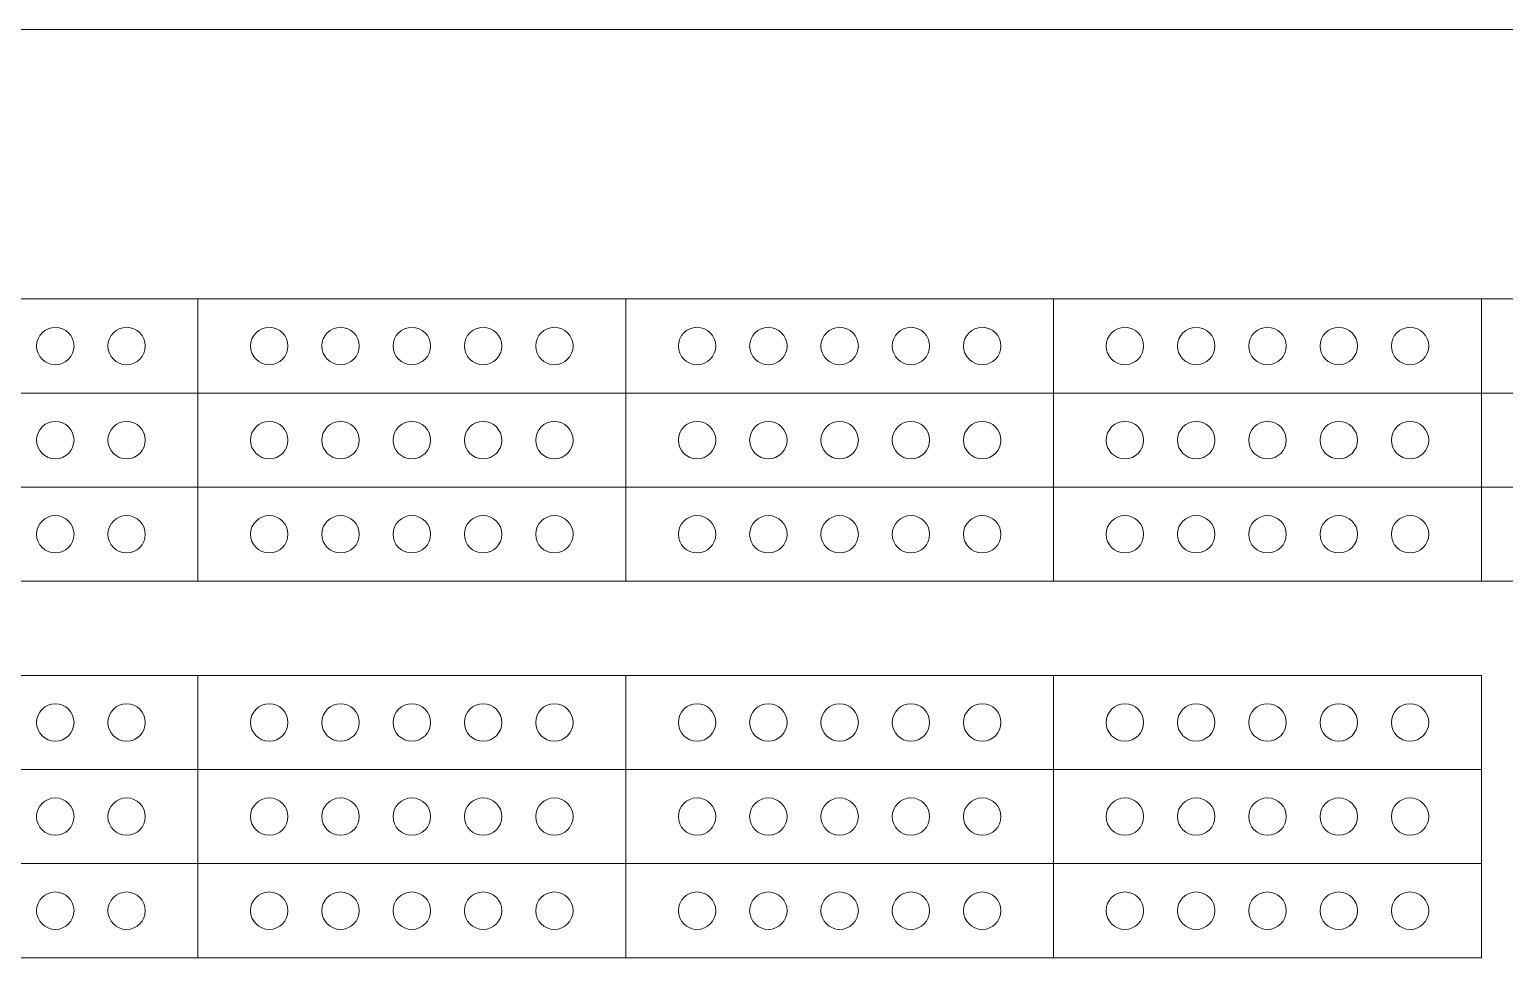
# Model space of a CAD drawing. Header units: centimetres. Extents: x 5.4 to 39.5, y -23.4 to 2.5.
# Drawn here: x 22.4 to 33.35, y -4.5 to 2.5 of the extents above; entities that cross this region are included whole.
import ezdxf

# ---------------------------------------------------------------- set-up
doc = ezdxf.new("R2010")
doc.units = ezdxf.units.CM
doc.header["$MEASUREMENT"] = 0
doc.layers.add('layer 1', color=7, linetype='Continuous')

msp = doc.modelspace()

# ---------------------------------------------------------------- linework, layer by layer
at = {"layer": 'layer 1', "color": 250, "lineweight": 20}
msp.add_open_spline([(5.77429, 2.5036), (5.77429, 2.5036), (33.70361, 2.5036), (33.70361, 2.5036), (33.70361, 2.5036), (36.92047, 2.5036), (39.54537, -0.1213), (39.54537, -3.33816), (39.54537, -3.33816), (39.54537, -6.55502), (36.92047, -9.17992), (33.70361, -9.17992), (33.70361, -9.17992), (33.70361, -9.17992), (10.42046, -9.17992), (10.42046, -9.17992), (10.42046, -9.17992), (7.86116, -9.17992), (5.77429, -7.09305), (5.77429, -4.53375), (5.77429, -4.53375), (5.77429, -4.53375), (5.77429, 2.5036), (5.77429, 2.5036)], degree=3, knots=[0, 0, 0, 0, 0.14285714, 0.14285714, 0.14285714, 0.14285714, 0.28571429, 0.28571429, 0.28571429, 0.28571429, 0.42857143, 0.42857143, 0.42857143, 0.42857143, 0.57142857, 0.57142857, 0.57142857, 0.57142857, 0.71428571, 0.71428571, 0.71428571, 0.71428571, 1, 1, 1, 1], dxfattribs=at)
at = {"layer": 'layer 1', "lineweight": 9}
for points in [[(10.94929, 0.5036), (10.94929, 0.5036), (33.70362, 0.5036), (33.70362, 0.5036)], [(23.64929, -1.5919), (23.64929, -1.5919), (23.64929, 0.5036), (23.64929, 0.5036)], [(26.82429, -1.5919), (26.82429, -1.5919), (26.82429, 0.5036), (26.82429, 0.5036)], [(29.99929, -1.5919), (29.99929, -1.5919), (29.99929, 0.5036), (29.99929, 0.5036)], [(33.17429, -1.5919), (33.17429, -1.5919), (33.17429, 0.5036), (33.17429, 0.5036)], [(10.94929, -0.1949), (10.94929, -0.1949), (33.70362, -0.1949), (33.70362, -0.1949)], [(10.94929, -0.8934), (10.94929, -0.8934), (33.70362, -0.8934), (33.70362, -0.8934)], [(10.94929, -1.5919), (10.94929, -1.5919), (33.70362, -1.5919), (33.70362, -1.5919)], [(10.42046, -2.2904), (10.42046, -2.2904), (33.17429, -2.2904), (33.17429, -2.2904)], [(23.64929, -4.3859), (23.64929, -4.3859), (23.64929, -2.2904), (23.64929, -2.2904)], [(26.82429, -4.3859), (26.82429, -4.3859), (26.82429, -2.2904), (26.82429, -2.2904)], [(29.99929, -4.3859), (29.99929, -4.3859), (29.99929, -2.2904), (29.99929, -2.2904)], [(33.17429, -4.3859), (33.17429, -4.3859), (33.17429, -2.2904), (33.17429, -2.2904)], [(10.42046, -2.9889), (10.42046, -2.9889), (33.17429, -2.9889), (33.17429, -2.9889)], [(10.42046, -3.6874), (10.42046, -3.6874), (33.17429, -3.6874), (33.17429, -3.6874)], [(10.42046, -4.3859), (10.42046, -4.3859), (33.17429, -4.3859), (33.17429, -4.3859)]]:
    msp.add_open_spline(points, degree=3, dxfattribs=at)
for points in [[(22.72978, 0.15435), (22.72978, 0.23107), (22.66759, 0.29326), (22.59087, 0.29326), (22.59087, 0.29326), (22.51415, 0.29326), (22.45196, 0.23107), (22.45196, 0.15435), (22.45196, 0.15435), (22.45196, 0.07763), (22.51415, 0.01544), (22.59087, 0.01544), (22.59087, 0.01544), (22.66758, 0.01544), (22.72978, 0.07763), (22.72978, 0.15435)], [(23.25886, 0.15435), (23.25886, 0.23107), (23.19667, 0.29326), (23.11995, 0.29326), (23.11995, 0.29326), (23.04323, 0.29326), (22.98104, 0.23107), (22.98104, 0.15435), (22.98104, 0.15435), (22.98104, 0.07763), (23.04323, 0.01544), (23.11995, 0.01544), (23.11995, 0.01544), (23.19667, 0.01544), (23.25886, 0.07763), (23.25886, 0.15435)], [(24.31753, 0.15435), (24.31753, 0.23107), (24.25534, 0.29326), (24.17862, 0.29326), (24.17862, 0.29326), (24.10191, 0.29326), (24.03972, 0.23107), (24.03972, 0.15435), (24.03972, 0.15435), (24.03972, 0.07763), (24.10191, 0.01544), (24.17862, 0.01544), (24.17862, 0.01544), (24.25534, 0.01544), (24.31753, 0.07763), (24.31753, 0.15435)], [(24.84661, 0.15435), (24.84661, 0.23107), (24.78442, 0.29326), (24.70771, 0.29326), (24.70771, 0.29326), (24.63099, 0.29326), (24.5688, 0.23107), (24.5688, 0.15435), (24.5688, 0.15435), (24.5688, 0.07763), (24.63099, 0.01544), (24.7077, 0.01544), (24.7077, 0.01544), (24.78442, 0.01544), (24.84661, 0.07763), (24.84661, 0.15435)], [(25.37569, 0.15435), (25.37569, 0.23107), (25.3135, 0.29326), (25.23679, 0.29326), (25.23679, 0.29326), (25.16007, 0.29326), (25.09788, 0.23107), (25.09788, 0.15435), (25.09788, 0.15435), (25.09788, 0.07763), (25.16007, 0.01544), (25.23679, 0.01544), (25.23679, 0.01544), (25.3135, 0.01544), (25.37569, 0.07763), (25.37569, 0.15435)], [(25.90478, 0.15435), (25.90478, 0.23107), (25.84259, 0.29326), (25.76587, 0.29326), (25.76587, 0.29326), (25.68915, 0.29326), (25.62696, 0.23107), (25.62696, 0.15435), (25.62696, 0.15435), (25.62696, 0.07763), (25.68915, 0.01544), (25.76587, 0.01544), (25.76587, 0.01544), (25.84258, 0.01544), (25.90478, 0.07763), (25.90478, 0.15435)], [(26.43386, 0.15435), (26.43386, 0.23107), (26.37167, 0.29326), (26.29495, 0.29326), (26.29495, 0.29326), (26.21823, 0.29326), (26.15604, 0.23107), (26.15604, 0.15435), (26.15604, 0.15435), (26.15604, 0.07763), (26.21823, 0.01544), (26.29495, 0.01544), (26.29495, 0.01544), (26.37167, 0.01544), (26.43386, 0.07763), (26.43386, 0.15435)], [(27.49253, 0.15435), (27.49253, 0.23107), (27.43034, 0.29326), (27.35362, 0.29326), (27.35362, 0.29326), (27.27691, 0.29326), (27.21472, 0.23107), (27.21472, 0.15435), (27.21472, 0.15435), (27.21472, 0.07763), (27.27691, 0.01544), (27.35362, 0.01544), (27.35362, 0.01544), (27.43034, 0.01544), (27.49253, 0.07763), (27.49253, 0.15435)], [(28.02161, 0.15435), (28.02161, 0.23107), (27.95942, 0.29326), (27.88271, 0.29326), (27.88271, 0.29326), (27.80599, 0.29326), (27.7438, 0.23107), (27.7438, 0.15435), (27.7438, 0.15435), (27.7438, 0.07763), (27.80599, 0.01544), (27.8827, 0.01544), (27.8827, 0.01544), (27.95942, 0.01544), (28.02161, 0.07763), (28.02161, 0.15435)], [(28.55069, 0.15435), (28.55069, 0.23107), (28.4885, 0.29326), (28.41179, 0.29326), (28.41179, 0.29326), (28.33507, 0.29326), (28.27288, 0.23107), (28.27288, 0.15435), (28.27288, 0.15435), (28.27288, 0.07763), (28.33507, 0.01544), (28.41179, 0.01544), (28.41179, 0.01544), (28.4885, 0.01544), (28.55069, 0.07763), (28.55069, 0.15435)], [(29.07978, 0.15435), (29.07978, 0.23107), (29.01759, 0.29326), (28.94087, 0.29326), (28.94087, 0.29326), (28.86415, 0.29326), (28.80196, 0.23107), (28.80196, 0.15435), (28.80196, 0.15435), (28.80196, 0.07763), (28.86415, 0.01544), (28.94087, 0.01544), (28.94087, 0.01544), (29.01758, 0.01544), (29.07978, 0.07763), (29.07978, 0.15435)], [(29.60886, 0.15435), (29.60886, 0.23107), (29.54667, 0.29326), (29.46995, 0.29326), (29.46995, 0.29326), (29.39323, 0.29326), (29.33104, 0.23107), (29.33104, 0.15435), (29.33104, 0.15435), (29.33104, 0.07763), (29.39323, 0.01544), (29.46995, 0.01544), (29.46995, 0.01544), (29.54667, 0.01544), (29.60886, 0.07763), (29.60886, 0.15435)], [(30.66753, 0.15435), (30.66753, 0.23107), (30.60534, 0.29326), (30.52862, 0.29326), (30.52862, 0.29326), (30.45191, 0.29326), (30.38972, 0.23107), (30.38972, 0.15435), (30.38972, 0.15435), (30.38972, 0.07763), (30.45191, 0.01544), (30.52862, 0.01544), (30.52862, 0.01544), (30.60534, 0.01544), (30.66753, 0.07763), (30.66753, 0.15435)], [(31.19661, 0.15435), (31.19661, 0.23107), (31.13442, 0.29326), (31.05771, 0.29326), (31.05771, 0.29326), (30.98099, 0.29326), (30.9188, 0.23107), (30.9188, 0.15435), (30.9188, 0.15435), (30.9188, 0.07763), (30.98099, 0.01544), (31.0577, 0.01544), (31.0577, 0.01544), (31.13442, 0.01544), (31.19661, 0.07763), (31.19661, 0.15435)], [(31.72569, 0.15435), (31.72569, 0.23107), (31.6635, 0.29326), (31.58679, 0.29326), (31.58679, 0.29326), (31.51007, 0.29326), (31.44788, 0.23107), (31.44788, 0.15435), (31.44788, 0.15435), (31.44788, 0.07763), (31.51007, 0.01544), (31.58679, 0.01544), (31.58679, 0.01544), (31.6635, 0.01544), (31.72569, 0.07763), (31.72569, 0.15435)], [(32.25478, 0.15435), (32.25478, 0.23107), (32.19259, 0.29326), (32.11587, 0.29326), (32.11587, 0.29326), (32.03915, 0.29326), (31.97696, 0.23107), (31.97696, 0.15435), (31.97696, 0.15435), (31.97696, 0.07763), (32.03915, 0.01544), (32.11587, 0.01544), (32.11587, 0.01544), (32.19258, 0.01544), (32.25478, 0.07763), (32.25478, 0.15435)], [(32.78386, 0.15435), (32.78386, 0.23107), (32.72167, 0.29326), (32.64495, 0.29326), (32.64495, 0.29326), (32.56823, 0.29326), (32.50604, 0.23107), (32.50604, 0.15435), (32.50604, 0.15435), (32.50604, 0.07763), (32.56823, 0.01544), (32.64495, 0.01544), (32.64495, 0.01544), (32.72167, 0.01544), (32.78386, 0.07763), (32.78386, 0.15435)], [(22.72978, -0.54415), (22.72978, -0.46743), (22.66759, -0.40524), (22.59087, -0.40524), (22.59087, -0.40524), (22.51415, -0.40524), (22.45196, -0.46743), (22.45196, -0.54415), (22.45196, -0.54415), (22.45196, -0.62087), (22.51415, -0.68306), (22.59087, -0.68306), (22.59087, -0.68306), (22.66758, -0.68306), (22.72978, -0.62087), (22.72978, -0.54415)], [(23.25886, -0.54415), (23.25886, -0.46743), (23.19667, -0.40524), (23.11995, -0.40524), (23.11995, -0.40524), (23.04323, -0.40524), (22.98104, -0.46743), (22.98104, -0.54415), (22.98104, -0.54415), (22.98104, -0.62087), (23.04323, -0.68306), (23.11995, -0.68306), (23.11995, -0.68306), (23.19667, -0.68306), (23.25886, -0.62087), (23.25886, -0.54415)], [(24.31753, -0.54415), (24.31753, -0.46743), (24.25534, -0.40524), (24.17862, -0.40524), (24.17862, -0.40524), (24.10191, -0.40524), (24.03972, -0.46743), (24.03972, -0.54415), (24.03972, -0.54415), (24.03972, -0.62087), (24.10191, -0.68306), (24.17862, -0.68306), (24.17862, -0.68306), (24.25534, -0.68306), (24.31753, -0.62087), (24.31753, -0.54415)], [(24.84661, -0.54415), (24.84661, -0.46743), (24.78442, -0.40524), (24.70771, -0.40524), (24.70771, -0.40524), (24.63099, -0.40524), (24.5688, -0.46743), (24.5688, -0.54415), (24.5688, -0.54415), (24.5688, -0.62087), (24.63099, -0.68306), (24.7077, -0.68306), (24.7077, -0.68306), (24.78442, -0.68306), (24.84661, -0.62087), (24.84661, -0.54415)], [(25.37569, -0.54415), (25.37569, -0.46743), (25.3135, -0.40524), (25.23679, -0.40524), (25.23679, -0.40524), (25.16007, -0.40524), (25.09788, -0.46743), (25.09788, -0.54415), (25.09788, -0.54415), (25.09788, -0.62087), (25.16007, -0.68306), (25.23679, -0.68306), (25.23679, -0.68306), (25.3135, -0.68306), (25.37569, -0.62087), (25.37569, -0.54415)], [(25.90478, -0.54415), (25.90478, -0.46743), (25.84259, -0.40524), (25.76587, -0.40524), (25.76587, -0.40524), (25.68915, -0.40524), (25.62696, -0.46743), (25.62696, -0.54415), (25.62696, -0.54415), (25.62696, -0.62087), (25.68915, -0.68306), (25.76587, -0.68306), (25.76587, -0.68306), (25.84258, -0.68306), (25.90478, -0.62087), (25.90478, -0.54415)], [(26.43386, -0.54415), (26.43386, -0.46743), (26.37167, -0.40524), (26.29495, -0.40524), (26.29495, -0.40524), (26.21823, -0.40524), (26.15604, -0.46743), (26.15604, -0.54415), (26.15604, -0.54415), (26.15604, -0.62087), (26.21823, -0.68306), (26.29495, -0.68306), (26.29495, -0.68306), (26.37167, -0.68306), (26.43386, -0.62087), (26.43386, -0.54415)], [(27.49253, -0.54415), (27.49253, -0.46743), (27.43034, -0.40524), (27.35362, -0.40524), (27.35362, -0.40524), (27.27691, -0.40524), (27.21472, -0.46743), (27.21472, -0.54415), (27.21472, -0.54415), (27.21472, -0.62087), (27.27691, -0.68306), (27.35362, -0.68306), (27.35362, -0.68306), (27.43034, -0.68306), (27.49253, -0.62087), (27.49253, -0.54415)], [(28.02161, -0.54415), (28.02161, -0.46743), (27.95942, -0.40524), (27.88271, -0.40524), (27.88271, -0.40524), (27.80599, -0.40524), (27.7438, -0.46743), (27.7438, -0.54415), (27.7438, -0.54415), (27.7438, -0.62087), (27.80599, -0.68306), (27.8827, -0.68306), (27.8827, -0.68306), (27.95942, -0.68306), (28.02161, -0.62087), (28.02161, -0.54415)], [(28.55069, -0.54415), (28.55069, -0.46743), (28.4885, -0.40524), (28.41179, -0.40524), (28.41179, -0.40524), (28.33507, -0.40524), (28.27288, -0.46743), (28.27288, -0.54415), (28.27288, -0.54415), (28.27288, -0.62087), (28.33507, -0.68306), (28.41179, -0.68306), (28.41179, -0.68306), (28.4885, -0.68306), (28.55069, -0.62087), (28.55069, -0.54415)], [(29.07978, -0.54415), (29.07978, -0.46743), (29.01759, -0.40524), (28.94087, -0.40524), (28.94087, -0.40524), (28.86415, -0.40524), (28.80196, -0.46743), (28.80196, -0.54415), (28.80196, -0.54415), (28.80196, -0.62087), (28.86415, -0.68306), (28.94087, -0.68306), (28.94087, -0.68306), (29.01758, -0.68306), (29.07978, -0.62087), (29.07978, -0.54415)], [(29.60886, -0.54415), (29.60886, -0.46743), (29.54667, -0.40524), (29.46995, -0.40524), (29.46995, -0.40524), (29.39323, -0.40524), (29.33104, -0.46743), (29.33104, -0.54415), (29.33104, -0.54415), (29.33104, -0.62087), (29.39323, -0.68306), (29.46995, -0.68306), (29.46995, -0.68306), (29.54667, -0.68306), (29.60886, -0.62087), (29.60886, -0.54415)], [(30.66753, -0.54415), (30.66753, -0.46743), (30.60534, -0.40524), (30.52862, -0.40524), (30.52862, -0.40524), (30.45191, -0.40524), (30.38972, -0.46743), (30.38972, -0.54415), (30.38972, -0.54415), (30.38972, -0.62087), (30.45191, -0.68306), (30.52862, -0.68306), (30.52862, -0.68306), (30.60534, -0.68306), (30.66753, -0.62087), (30.66753, -0.54415)], [(31.19661, -0.54415), (31.19661, -0.46743), (31.13442, -0.40524), (31.05771, -0.40524), (31.05771, -0.40524), (30.98099, -0.40524), (30.9188, -0.46743), (30.9188, -0.54415), (30.9188, -0.54415), (30.9188, -0.62087), (30.98099, -0.68306), (31.0577, -0.68306), (31.0577, -0.68306), (31.13442, -0.68306), (31.19661, -0.62087), (31.19661, -0.54415)], [(31.72569, -0.54415), (31.72569, -0.46743), (31.6635, -0.40524), (31.58679, -0.40524), (31.58679, -0.40524), (31.51007, -0.40524), (31.44788, -0.46743), (31.44788, -0.54415), (31.44788, -0.54415), (31.44788, -0.62087), (31.51007, -0.68306), (31.58679, -0.68306), (31.58679, -0.68306), (31.6635, -0.68306), (31.72569, -0.62087), (31.72569, -0.54415)], [(32.25478, -0.54415), (32.25478, -0.46743), (32.19259, -0.40524), (32.11587, -0.40524), (32.11587, -0.40524), (32.03915, -0.40524), (31.97696, -0.46743), (31.97696, -0.54415), (31.97696, -0.54415), (31.97696, -0.62087), (32.03915, -0.68306), (32.11587, -0.68306), (32.11587, -0.68306), (32.19258, -0.68306), (32.25478, -0.62087), (32.25478, -0.54415)], [(32.78386, -0.54415), (32.78386, -0.46743), (32.72167, -0.40524), (32.64495, -0.40524), (32.64495, -0.40524), (32.56823, -0.40524), (32.50604, -0.46743), (32.50604, -0.54415), (32.50604, -0.54415), (32.50604, -0.62087), (32.56823, -0.68306), (32.64495, -0.68306), (32.64495, -0.68306), (32.72167, -0.68306), (32.78386, -0.62087), (32.78386, -0.54415)], [(22.72978, -1.24265), (22.72978, -1.16593), (22.66759, -1.10374), (22.59087, -1.10374), (22.59087, -1.10374), (22.51415, -1.10374), (22.45196, -1.16593), (22.45196, -1.24265), (22.45196, -1.24265), (22.45196, -1.31937), (22.51415, -1.38156), (22.59087, -1.38156), (22.59087, -1.38156), (22.66758, -1.38156), (22.72978, -1.31937), (22.72978, -1.24265)], [(23.25886, -1.24265), (23.25886, -1.16593), (23.19667, -1.10374), (23.11995, -1.10374), (23.11995, -1.10374), (23.04323, -1.10374), (22.98104, -1.16593), (22.98104, -1.24265), (22.98104, -1.24265), (22.98104, -1.31937), (23.04323, -1.38156), (23.11995, -1.38156), (23.11995, -1.38156), (23.19667, -1.38156), (23.25886, -1.31937), (23.25886, -1.24265)], [(24.31753, -1.24265), (24.31753, -1.16593), (24.25534, -1.10374), (24.17862, -1.10374), (24.17862, -1.10374), (24.10191, -1.10374), (24.03972, -1.16593), (24.03972, -1.24265), (24.03972, -1.24265), (24.03972, -1.31937), (24.10191, -1.38156), (24.17862, -1.38156), (24.17862, -1.38156), (24.25534, -1.38156), (24.31753, -1.31937), (24.31753, -1.24265)], [(24.84661, -1.24265), (24.84661, -1.16593), (24.78442, -1.10374), (24.70771, -1.10374), (24.70771, -1.10374), (24.63099, -1.10374), (24.5688, -1.16593), (24.5688, -1.24265), (24.5688, -1.24265), (24.5688, -1.31937), (24.63099, -1.38156), (24.7077, -1.38156), (24.7077, -1.38156), (24.78442, -1.38156), (24.84661, -1.31937), (24.84661, -1.24265)], [(25.37569, -1.24265), (25.37569, -1.16593), (25.3135, -1.10374), (25.23679, -1.10374), (25.23679, -1.10374), (25.16007, -1.10374), (25.09788, -1.16593), (25.09788, -1.24265), (25.09788, -1.24265), (25.09788, -1.31937), (25.16007, -1.38156), (25.23679, -1.38156), (25.23679, -1.38156), (25.3135, -1.38156), (25.37569, -1.31937), (25.37569, -1.24265)], [(25.90478, -1.24265), (25.90478, -1.16593), (25.84259, -1.10374), (25.76587, -1.10374), (25.76587, -1.10374), (25.68915, -1.10374), (25.62696, -1.16593), (25.62696, -1.24265), (25.62696, -1.24265), (25.62696, -1.31937), (25.68915, -1.38156), (25.76587, -1.38156), (25.76587, -1.38156), (25.84258, -1.38156), (25.90478, -1.31937), (25.90478, -1.24265)], [(26.43386, -1.24265), (26.43386, -1.16593), (26.37167, -1.10374), (26.29495, -1.10374), (26.29495, -1.10374), (26.21823, -1.10374), (26.15604, -1.16593), (26.15604, -1.24265), (26.15604, -1.24265), (26.15604, -1.31937), (26.21823, -1.38156), (26.29495, -1.38156), (26.29495, -1.38156), (26.37167, -1.38156), (26.43386, -1.31937), (26.43386, -1.24265)], [(27.49253, -1.24265), (27.49253, -1.16593), (27.43034, -1.10374), (27.35362, -1.10374), (27.35362, -1.10374), (27.27691, -1.10374), (27.21472, -1.16593), (27.21472, -1.24265), (27.21472, -1.24265), (27.21472, -1.31937), (27.27691, -1.38156), (27.35362, -1.38156), (27.35362, -1.38156), (27.43034, -1.38156), (27.49253, -1.31937), (27.49253, -1.24265)], [(28.02161, -1.24265), (28.02161, -1.16593), (27.95942, -1.10374), (27.88271, -1.10374), (27.88271, -1.10374), (27.80599, -1.10374), (27.7438, -1.16593), (27.7438, -1.24265), (27.7438, -1.24265), (27.7438, -1.31937), (27.80599, -1.38156), (27.8827, -1.38156), (27.8827, -1.38156), (27.95942, -1.38156), (28.02161, -1.31937), (28.02161, -1.24265)], [(28.55069, -1.24265), (28.55069, -1.16593), (28.4885, -1.10374), (28.41179, -1.10374), (28.41179, -1.10374), (28.33507, -1.10374), (28.27288, -1.16593), (28.27288, -1.24265), (28.27288, -1.24265), (28.27288, -1.31937), (28.33507, -1.38156), (28.41179, -1.38156), (28.41179, -1.38156), (28.4885, -1.38156), (28.55069, -1.31937), (28.55069, -1.24265)], [(29.07978, -1.24265), (29.07978, -1.16593), (29.01759, -1.10374), (28.94087, -1.10374), (28.94087, -1.10374), (28.86415, -1.10374), (28.80196, -1.16593), (28.80196, -1.24265), (28.80196, -1.24265), (28.80196, -1.31937), (28.86415, -1.38156), (28.94087, -1.38156), (28.94087, -1.38156), (29.01758, -1.38156), (29.07978, -1.31937), (29.07978, -1.24265)], [(29.60886, -1.24265), (29.60886, -1.16593), (29.54667, -1.10374), (29.46995, -1.10374), (29.46995, -1.10374), (29.39323, -1.10374), (29.33104, -1.16593), (29.33104, -1.24265), (29.33104, -1.24265), (29.33104, -1.31937), (29.39323, -1.38156), (29.46995, -1.38156), (29.46995, -1.38156), (29.54667, -1.38156), (29.60886, -1.31937), (29.60886, -1.24265)], [(30.66753, -1.24265), (30.66753, -1.16593), (30.60534, -1.10374), (30.52862, -1.10374), (30.52862, -1.10374), (30.45191, -1.10374), (30.38972, -1.16593), (30.38972, -1.24265), (30.38972, -1.24265), (30.38972, -1.31937), (30.45191, -1.38156), (30.52862, -1.38156), (30.52862, -1.38156), (30.60534, -1.38156), (30.66753, -1.31937), (30.66753, -1.24265)], [(31.19661, -1.24265), (31.19661, -1.16593), (31.13442, -1.10374), (31.05771, -1.10374), (31.05771, -1.10374), (30.98099, -1.10374), (30.9188, -1.16593), (30.9188, -1.24265), (30.9188, -1.24265), (30.9188, -1.31937), (30.98099, -1.38156), (31.0577, -1.38156), (31.0577, -1.38156), (31.13442, -1.38156), (31.19661, -1.31937), (31.19661, -1.24265)], [(31.72569, -1.24265), (31.72569, -1.16593), (31.6635, -1.10374), (31.58679, -1.10374), (31.58679, -1.10374), (31.51007, -1.10374), (31.44788, -1.16593), (31.44788, -1.24265), (31.44788, -1.24265), (31.44788, -1.31937), (31.51007, -1.38156), (31.58679, -1.38156), (31.58679, -1.38156), (31.6635, -1.38156), (31.72569, -1.31937), (31.72569, -1.24265)], [(32.25478, -1.24265), (32.25478, -1.16593), (32.19259, -1.10374), (32.11587, -1.10374), (32.11587, -1.10374), (32.03915, -1.10374), (31.97696, -1.16593), (31.97696, -1.24265), (31.97696, -1.24265), (31.97696, -1.31937), (32.03915, -1.38156), (32.11587, -1.38156), (32.11587, -1.38156), (32.19258, -1.38156), (32.25478, -1.31937), (32.25478, -1.24265)], [(32.78386, -1.24265), (32.78386, -1.16593), (32.72167, -1.10374), (32.64495, -1.10374), (32.64495, -1.10374), (32.56823, -1.10374), (32.50604, -1.16593), (32.50604, -1.24265), (32.50604, -1.24265), (32.50604, -1.31937), (32.56823, -1.38156), (32.64495, -1.38156), (32.64495, -1.38156), (32.72167, -1.38156), (32.78386, -1.31937), (32.78386, -1.24265)], [(22.72978, -2.63965), (22.72978, -2.56293), (22.66759, -2.50074), (22.59087, -2.50074), (22.59087, -2.50074), (22.51415, -2.50074), (22.45196, -2.56293), (22.45196, -2.63965), (22.45196, -2.63965), (22.45196, -2.71637), (22.51415, -2.77856), (22.59087, -2.77856), (22.59087, -2.77856), (22.66758, -2.77856), (22.72978, -2.71637), (22.72978, -2.63965)], [(23.25886, -2.63965), (23.25886, -2.56293), (23.19667, -2.50074), (23.11995, -2.50074), (23.11995, -2.50074), (23.04323, -2.50074), (22.98104, -2.56293), (22.98104, -2.63965), (22.98104, -2.63965), (22.98104, -2.71637), (23.04323, -2.77856), (23.11995, -2.77856), (23.11995, -2.77856), (23.19667, -2.77856), (23.25886, -2.71637), (23.25886, -2.63965)], [(24.31753, -2.63965), (24.31753, -2.56293), (24.25534, -2.50074), (24.17862, -2.50074), (24.17862, -2.50074), (24.10191, -2.50074), (24.03972, -2.56293), (24.03972, -2.63965), (24.03972, -2.63965), (24.03972, -2.71637), (24.10191, -2.77856), (24.17862, -2.77856), (24.17862, -2.77856), (24.25534, -2.77856), (24.31753, -2.71637), (24.31753, -2.63965)], [(24.84661, -2.63965), (24.84661, -2.56293), (24.78442, -2.50074), (24.70771, -2.50074), (24.70771, -2.50074), (24.63099, -2.50074), (24.5688, -2.56293), (24.5688, -2.63965), (24.5688, -2.63965), (24.5688, -2.71637), (24.63099, -2.77856), (24.7077, -2.77856), (24.7077, -2.77856), (24.78442, -2.77856), (24.84661, -2.71637), (24.84661, -2.63965)], [(25.37569, -2.63965), (25.37569, -2.56293), (25.3135, -2.50074), (25.23679, -2.50074), (25.23679, -2.50074), (25.16007, -2.50074), (25.09788, -2.56293), (25.09788, -2.63965), (25.09788, -2.63965), (25.09788, -2.71637), (25.16007, -2.77856), (25.23679, -2.77856), (25.23679, -2.77856), (25.3135, -2.77856), (25.37569, -2.71637), (25.37569, -2.63965)], [(25.90478, -2.63965), (25.90478, -2.56293), (25.84259, -2.50074), (25.76587, -2.50074), (25.76587, -2.50074), (25.68915, -2.50074), (25.62696, -2.56293), (25.62696, -2.63965), (25.62696, -2.63965), (25.62696, -2.71637), (25.68915, -2.77856), (25.76587, -2.77856), (25.76587, -2.77856), (25.84258, -2.77856), (25.90478, -2.71637), (25.90478, -2.63965)], [(26.43386, -2.63965), (26.43386, -2.56293), (26.37167, -2.50074), (26.29495, -2.50074), (26.29495, -2.50074), (26.21823, -2.50074), (26.15604, -2.56293), (26.15604, -2.63965), (26.15604, -2.63965), (26.15604, -2.71637), (26.21823, -2.77856), (26.29495, -2.77856), (26.29495, -2.77856), (26.37167, -2.77856), (26.43386, -2.71637), (26.43386, -2.63965)], [(27.49253, -2.63965), (27.49253, -2.56293), (27.43034, -2.50074), (27.35362, -2.50074), (27.35362, -2.50074), (27.27691, -2.50074), (27.21472, -2.56293), (27.21472, -2.63965), (27.21472, -2.63965), (27.21472, -2.71637), (27.27691, -2.77856), (27.35362, -2.77856), (27.35362, -2.77856), (27.43034, -2.77856), (27.49253, -2.71637), (27.49253, -2.63965)], [(28.02161, -2.63965), (28.02161, -2.56293), (27.95942, -2.50074), (27.88271, -2.50074), (27.88271, -2.50074), (27.80599, -2.50074), (27.7438, -2.56293), (27.7438, -2.63965), (27.7438, -2.63965), (27.7438, -2.71637), (27.80599, -2.77856), (27.8827, -2.77856), (27.8827, -2.77856), (27.95942, -2.77856), (28.02161, -2.71637), (28.02161, -2.63965)], [(28.55069, -2.63965), (28.55069, -2.56293), (28.4885, -2.50074), (28.41179, -2.50074), (28.41179, -2.50074), (28.33507, -2.50074), (28.27288, -2.56293), (28.27288, -2.63965), (28.27288, -2.63965), (28.27288, -2.71637), (28.33507, -2.77856), (28.41179, -2.77856), (28.41179, -2.77856), (28.4885, -2.77856), (28.55069, -2.71637), (28.55069, -2.63965)], [(29.07978, -2.63965), (29.07978, -2.56293), (29.01759, -2.50074), (28.94087, -2.50074), (28.94087, -2.50074), (28.86415, -2.50074), (28.80196, -2.56293), (28.80196, -2.63965), (28.80196, -2.63965), (28.80196, -2.71637), (28.86415, -2.77856), (28.94087, -2.77856), (28.94087, -2.77856), (29.01758, -2.77856), (29.07978, -2.71637), (29.07978, -2.63965)], [(29.60886, -2.63965), (29.60886, -2.56293), (29.54667, -2.50074), (29.46995, -2.50074), (29.46995, -2.50074), (29.39323, -2.50074), (29.33104, -2.56293), (29.33104, -2.63965), (29.33104, -2.63965), (29.33104, -2.71637), (29.39323, -2.77856), (29.46995, -2.77856), (29.46995, -2.77856), (29.54667, -2.77856), (29.60886, -2.71637), (29.60886, -2.63965)], [(30.66753, -2.63965), (30.66753, -2.56293), (30.60534, -2.50074), (30.52862, -2.50074), (30.52862, -2.50074), (30.45191, -2.50074), (30.38972, -2.56293), (30.38972, -2.63965), (30.38972, -2.63965), (30.38972, -2.71637), (30.45191, -2.77856), (30.52862, -2.77856), (30.52862, -2.77856), (30.60534, -2.77856), (30.66753, -2.71637), (30.66753, -2.63965)], [(31.19661, -2.63965), (31.19661, -2.56293), (31.13442, -2.50074), (31.05771, -2.50074), (31.05771, -2.50074), (30.98099, -2.50074), (30.9188, -2.56293), (30.9188, -2.63965), (30.9188, -2.63965), (30.9188, -2.71637), (30.98099, -2.77856), (31.0577, -2.77856), (31.0577, -2.77856), (31.13442, -2.77856), (31.19661, -2.71637), (31.19661, -2.63965)], [(31.72569, -2.63965), (31.72569, -2.56293), (31.6635, -2.50074), (31.58679, -2.50074), (31.58679, -2.50074), (31.51007, -2.50074), (31.44788, -2.56293), (31.44788, -2.63965), (31.44788, -2.63965), (31.44788, -2.71637), (31.51007, -2.77856), (31.58679, -2.77856), (31.58679, -2.77856), (31.6635, -2.77856), (31.72569, -2.71637), (31.72569, -2.63965)], [(32.25478, -2.63965), (32.25478, -2.56293), (32.19259, -2.50074), (32.11587, -2.50074), (32.11587, -2.50074), (32.03915, -2.50074), (31.97696, -2.56293), (31.97696, -2.63965), (31.97696, -2.63965), (31.97696, -2.71637), (32.03915, -2.77856), (32.11587, -2.77856), (32.11587, -2.77856), (32.19258, -2.77856), (32.25478, -2.71637), (32.25478, -2.63965)], [(32.78386, -2.63965), (32.78386, -2.56293), (32.72167, -2.50074), (32.64495, -2.50074), (32.64495, -2.50074), (32.56823, -2.50074), (32.50604, -2.56293), (32.50604, -2.63965), (32.50604, -2.63965), (32.50604, -2.71637), (32.56823, -2.77856), (32.64495, -2.77856), (32.64495, -2.77856), (32.72167, -2.77856), (32.78386, -2.71637), (32.78386, -2.63965)], [(22.72978, -3.33815), (22.72978, -3.26143), (22.66759, -3.19924), (22.59087, -3.19924), (22.59087, -3.19924), (22.51415, -3.19924), (22.45196, -3.26143), (22.45196, -3.33815), (22.45196, -3.33815), (22.45196, -3.41487), (22.51415, -3.47706), (22.59087, -3.47706), (22.59087, -3.47706), (22.66758, -3.47706), (22.72978, -3.41487), (22.72978, -3.33815)], [(23.25886, -3.33815), (23.25886, -3.26143), (23.19667, -3.19924), (23.11995, -3.19924), (23.11995, -3.19924), (23.04323, -3.19924), (22.98104, -3.26143), (22.98104, -3.33815), (22.98104, -3.33815), (22.98104, -3.41487), (23.04323, -3.47706), (23.11995, -3.47706), (23.11995, -3.47706), (23.19667, -3.47706), (23.25886, -3.41487), (23.25886, -3.33815)], [(24.31753, -3.33815), (24.31753, -3.26143), (24.25534, -3.19924), (24.17862, -3.19924), (24.17862, -3.19924), (24.10191, -3.19924), (24.03972, -3.26143), (24.03972, -3.33815), (24.03972, -3.33815), (24.03972, -3.41487), (24.10191, -3.47706), (24.17862, -3.47706), (24.17862, -3.47706), (24.25534, -3.47706), (24.31753, -3.41487), (24.31753, -3.33815)], [(24.84661, -3.33815), (24.84661, -3.26143), (24.78442, -3.19924), (24.70771, -3.19924), (24.70771, -3.19924), (24.63099, -3.19924), (24.5688, -3.26143), (24.5688, -3.33815), (24.5688, -3.33815), (24.5688, -3.41487), (24.63099, -3.47706), (24.7077, -3.47706), (24.7077, -3.47706), (24.78442, -3.47706), (24.84661, -3.41487), (24.84661, -3.33815)], [(25.37569, -3.33815), (25.37569, -3.26143), (25.3135, -3.19924), (25.23679, -3.19924), (25.23679, -3.19924), (25.16007, -3.19924), (25.09788, -3.26143), (25.09788, -3.33815), (25.09788, -3.33815), (25.09788, -3.41487), (25.16007, -3.47706), (25.23679, -3.47706), (25.23679, -3.47706), (25.3135, -3.47706), (25.37569, -3.41487), (25.37569, -3.33815)], [(25.90478, -3.33815), (25.90478, -3.26143), (25.84259, -3.19924), (25.76587, -3.19924), (25.76587, -3.19924), (25.68915, -3.19924), (25.62696, -3.26143), (25.62696, -3.33815), (25.62696, -3.33815), (25.62696, -3.41487), (25.68915, -3.47706), (25.76587, -3.47706), (25.76587, -3.47706), (25.84258, -3.47706), (25.90478, -3.41487), (25.90478, -3.33815)], [(26.43386, -3.33815), (26.43386, -3.26143), (26.37167, -3.19924), (26.29495, -3.19924), (26.29495, -3.19924), (26.21823, -3.19924), (26.15604, -3.26143), (26.15604, -3.33815), (26.15604, -3.33815), (26.15604, -3.41487), (26.21823, -3.47706), (26.29495, -3.47706), (26.29495, -3.47706), (26.37167, -3.47706), (26.43386, -3.41487), (26.43386, -3.33815)], [(27.49253, -3.33815), (27.49253, -3.26143), (27.43034, -3.19924), (27.35362, -3.19924), (27.35362, -3.19924), (27.27691, -3.19924), (27.21472, -3.26143), (27.21472, -3.33815), (27.21472, -3.33815), (27.21472, -3.41487), (27.27691, -3.47706), (27.35362, -3.47706), (27.35362, -3.47706), (27.43034, -3.47706), (27.49253, -3.41487), (27.49253, -3.33815)], [(28.02161, -3.33815), (28.02161, -3.26143), (27.95942, -3.19924), (27.88271, -3.19924), (27.88271, -3.19924), (27.80599, -3.19924), (27.7438, -3.26143), (27.7438, -3.33815), (27.7438, -3.33815), (27.7438, -3.41487), (27.80599, -3.47706), (27.8827, -3.47706), (27.8827, -3.47706), (27.95942, -3.47706), (28.02161, -3.41487), (28.02161, -3.33815)], [(28.55069, -3.33815), (28.55069, -3.26143), (28.4885, -3.19924), (28.41179, -3.19924), (28.41179, -3.19924), (28.33507, -3.19924), (28.27288, -3.26143), (28.27288, -3.33815), (28.27288, -3.33815), (28.27288, -3.41487), (28.33507, -3.47706), (28.41179, -3.47706), (28.41179, -3.47706), (28.4885, -3.47706), (28.55069, -3.41487), (28.55069, -3.33815)], [(29.07978, -3.33815), (29.07978, -3.26143), (29.01759, -3.19924), (28.94087, -3.19924), (28.94087, -3.19924), (28.86415, -3.19924), (28.80196, -3.26143), (28.80196, -3.33815), (28.80196, -3.33815), (28.80196, -3.41487), (28.86415, -3.47706), (28.94087, -3.47706), (28.94087, -3.47706), (29.01758, -3.47706), (29.07978, -3.41487), (29.07978, -3.33815)], [(29.60886, -3.33815), (29.60886, -3.26143), (29.54667, -3.19924), (29.46995, -3.19924), (29.46995, -3.19924), (29.39323, -3.19924), (29.33104, -3.26143), (29.33104, -3.33815), (29.33104, -3.33815), (29.33104, -3.41487), (29.39323, -3.47706), (29.46995, -3.47706), (29.46995, -3.47706), (29.54667, -3.47706), (29.60886, -3.41487), (29.60886, -3.33815)], [(30.66753, -3.33815), (30.66753, -3.26143), (30.60534, -3.19924), (30.52862, -3.19924), (30.52862, -3.19924), (30.45191, -3.19924), (30.38972, -3.26143), (30.38972, -3.33815), (30.38972, -3.33815), (30.38972, -3.41487), (30.45191, -3.47706), (30.52862, -3.47706), (30.52862, -3.47706), (30.60534, -3.47706), (30.66753, -3.41487), (30.66753, -3.33815)], [(31.19661, -3.33815), (31.19661, -3.26143), (31.13442, -3.19924), (31.05771, -3.19924), (31.05771, -3.19924), (30.98099, -3.19924), (30.9188, -3.26143), (30.9188, -3.33815), (30.9188, -3.33815), (30.9188, -3.41487), (30.98099, -3.47706), (31.0577, -3.47706), (31.0577, -3.47706), (31.13442, -3.47706), (31.19661, -3.41487), (31.19661, -3.33815)], [(31.72569, -3.33815), (31.72569, -3.26143), (31.6635, -3.19924), (31.58679, -3.19924), (31.58679, -3.19924), (31.51007, -3.19924), (31.44788, -3.26143), (31.44788, -3.33815), (31.44788, -3.33815), (31.44788, -3.41487), (31.51007, -3.47706), (31.58679, -3.47706), (31.58679, -3.47706), (31.6635, -3.47706), (31.72569, -3.41487), (31.72569, -3.33815)], [(32.25478, -3.33815), (32.25478, -3.26143), (32.19259, -3.19924), (32.11587, -3.19924), (32.11587, -3.19924), (32.03915, -3.19924), (31.97696, -3.26143), (31.97696, -3.33815), (31.97696, -3.33815), (31.97696, -3.41487), (32.03915, -3.47706), (32.11587, -3.47706), (32.11587, -3.47706), (32.19258, -3.47706), (32.25478, -3.41487), (32.25478, -3.33815)], [(32.78386, -3.33815), (32.78386, -3.26143), (32.72167, -3.19924), (32.64495, -3.19924), (32.64495, -3.19924), (32.56823, -3.19924), (32.50604, -3.26143), (32.50604, -3.33815), (32.50604, -3.33815), (32.50604, -3.41487), (32.56823, -3.47706), (32.64495, -3.47706), (32.64495, -3.47706), (32.72167, -3.47706), (32.78386, -3.41487), (32.78386, -3.33815)], [(22.72978, -4.03665), (22.72978, -3.95993), (22.66759, -3.89774), (22.59087, -3.89774), (22.59087, -3.89774), (22.51415, -3.89774), (22.45196, -3.95993), (22.45196, -4.03665), (22.45196, -4.03665), (22.45196, -4.11337), (22.51415, -4.17556), (22.59087, -4.17556), (22.59087, -4.17556), (22.66758, -4.17556), (22.72978, -4.11337), (22.72978, -4.03665)], [(23.25886, -4.03665), (23.25886, -3.95993), (23.19667, -3.89774), (23.11995, -3.89774), (23.11995, -3.89774), (23.04323, -3.89774), (22.98104, -3.95993), (22.98104, -4.03665), (22.98104, -4.03665), (22.98104, -4.11337), (23.04323, -4.17556), (23.11995, -4.17556), (23.11995, -4.17556), (23.19667, -4.17556), (23.25886, -4.11337), (23.25886, -4.03665)], [(24.31753, -4.03665), (24.31753, -3.95993), (24.25534, -3.89774), (24.17862, -3.89774), (24.17862, -3.89774), (24.10191, -3.89774), (24.03972, -3.95993), (24.03972, -4.03665), (24.03972, -4.03665), (24.03972, -4.11337), (24.10191, -4.17556), (24.17862, -4.17556), (24.17862, -4.17556), (24.25534, -4.17556), (24.31753, -4.11337), (24.31753, -4.03665)], [(24.84661, -4.03665), (24.84661, -3.95993), (24.78442, -3.89774), (24.70771, -3.89774), (24.70771, -3.89774), (24.63099, -3.89774), (24.5688, -3.95993), (24.5688, -4.03665), (24.5688, -4.03665), (24.5688, -4.11337), (24.63099, -4.17556), (24.7077, -4.17556), (24.7077, -4.17556), (24.78442, -4.17556), (24.84661, -4.11337), (24.84661, -4.03665)], [(25.37569, -4.03665), (25.37569, -3.95993), (25.3135, -3.89774), (25.23679, -3.89774), (25.23679, -3.89774), (25.16007, -3.89774), (25.09788, -3.95993), (25.09788, -4.03665), (25.09788, -4.03665), (25.09788, -4.11337), (25.16007, -4.17556), (25.23679, -4.17556), (25.23679, -4.17556), (25.3135, -4.17556), (25.37569, -4.11337), (25.37569, -4.03665)], [(25.90478, -4.03665), (25.90478, -3.95993), (25.84259, -3.89774), (25.76587, -3.89774), (25.76587, -3.89774), (25.68915, -3.89774), (25.62696, -3.95993), (25.62696, -4.03665), (25.62696, -4.03665), (25.62696, -4.11337), (25.68915, -4.17556), (25.76587, -4.17556), (25.76587, -4.17556), (25.84258, -4.17556), (25.90478, -4.11337), (25.90478, -4.03665)], [(26.43386, -4.03665), (26.43386, -3.95993), (26.37167, -3.89774), (26.29495, -3.89774), (26.29495, -3.89774), (26.21823, -3.89774), (26.15604, -3.95993), (26.15604, -4.03665), (26.15604, -4.03665), (26.15604, -4.11337), (26.21823, -4.17556), (26.29495, -4.17556), (26.29495, -4.17556), (26.37167, -4.17556), (26.43386, -4.11337), (26.43386, -4.03665)], [(27.49253, -4.03665), (27.49253, -3.95993), (27.43034, -3.89774), (27.35362, -3.89774), (27.35362, -3.89774), (27.27691, -3.89774), (27.21472, -3.95993), (27.21472, -4.03665), (27.21472, -4.03665), (27.21472, -4.11337), (27.27691, -4.17556), (27.35362, -4.17556), (27.35362, -4.17556), (27.43034, -4.17556), (27.49253, -4.11337), (27.49253, -4.03665)], [(28.02161, -4.03665), (28.02161, -3.95993), (27.95942, -3.89774), (27.88271, -3.89774), (27.88271, -3.89774), (27.80599, -3.89774), (27.7438, -3.95993), (27.7438, -4.03665), (27.7438, -4.03665), (27.7438, -4.11337), (27.80599, -4.17556), (27.8827, -4.17556), (27.8827, -4.17556), (27.95942, -4.17556), (28.02161, -4.11337), (28.02161, -4.03665)], [(28.55069, -4.03665), (28.55069, -3.95993), (28.4885, -3.89774), (28.41179, -3.89774), (28.41179, -3.89774), (28.33507, -3.89774), (28.27288, -3.95993), (28.27288, -4.03665), (28.27288, -4.03665), (28.27288, -4.11337), (28.33507, -4.17556), (28.41179, -4.17556), (28.41179, -4.17556), (28.4885, -4.17556), (28.55069, -4.11337), (28.55069, -4.03665)], [(29.07978, -4.03665), (29.07978, -3.95993), (29.01759, -3.89774), (28.94087, -3.89774), (28.94087, -3.89774), (28.86415, -3.89774), (28.80196, -3.95993), (28.80196, -4.03665), (28.80196, -4.03665), (28.80196, -4.11337), (28.86415, -4.17556), (28.94087, -4.17556), (28.94087, -4.17556), (29.01758, -4.17556), (29.07978, -4.11337), (29.07978, -4.03665)], [(29.60886, -4.03665), (29.60886, -3.95993), (29.54667, -3.89774), (29.46995, -3.89774), (29.46995, -3.89774), (29.39323, -3.89774), (29.33104, -3.95993), (29.33104, -4.03665), (29.33104, -4.03665), (29.33104, -4.11337), (29.39323, -4.17556), (29.46995, -4.17556), (29.46995, -4.17556), (29.54667, -4.17556), (29.60886, -4.11337), (29.60886, -4.03665)], [(30.66753, -4.03665), (30.66753, -3.95993), (30.60534, -3.89774), (30.52862, -3.89774), (30.52862, -3.89774), (30.45191, -3.89774), (30.38972, -3.95993), (30.38972, -4.03665), (30.38972, -4.03665), (30.38972, -4.11337), (30.45191, -4.17556), (30.52862, -4.17556), (30.52862, -4.17556), (30.60534, -4.17556), (30.66753, -4.11337), (30.66753, -4.03665)], [(31.19661, -4.03665), (31.19661, -3.95993), (31.13442, -3.89774), (31.05771, -3.89774), (31.05771, -3.89774), (30.98099, -3.89774), (30.9188, -3.95993), (30.9188, -4.03665), (30.9188, -4.03665), (30.9188, -4.11337), (30.98099, -4.17556), (31.0577, -4.17556), (31.0577, -4.17556), (31.13442, -4.17556), (31.19661, -4.11337), (31.19661, -4.03665)], [(31.72569, -4.03665), (31.72569, -3.95993), (31.6635, -3.89774), (31.58679, -3.89774), (31.58679, -3.89774), (31.51007, -3.89774), (31.44788, -3.95993), (31.44788, -4.03665), (31.44788, -4.03665), (31.44788, -4.11337), (31.51007, -4.17556), (31.58679, -4.17556), (31.58679, -4.17556), (31.6635, -4.17556), (31.72569, -4.11337), (31.72569, -4.03665)], [(32.25478, -4.03665), (32.25478, -3.95993), (32.19259, -3.89774), (32.11587, -3.89774), (32.11587, -3.89774), (32.03915, -3.89774), (31.97696, -3.95993), (31.97696, -4.03665), (31.97696, -4.03665), (31.97696, -4.11337), (32.03915, -4.17556), (32.11587, -4.17556), (32.11587, -4.17556), (32.19258, -4.17556), (32.25478, -4.11337), (32.25478, -4.03665)], [(32.78386, -4.03665), (32.78386, -3.95993), (32.72167, -3.89774), (32.64495, -3.89774), (32.64495, -3.89774), (32.56823, -3.89774), (32.50604, -3.95993), (32.50604, -4.03665), (32.50604, -4.03665), (32.50604, -4.11337), (32.56823, -4.17556), (32.64495, -4.17556), (32.64495, -4.17556), (32.72167, -4.17556), (32.78386, -4.11337), (32.78386, -4.03665)]]:
    msp.add_open_spline(points, degree=3, knots=[0, 0, 0, 0, 0.2, 0.2, 0.2, 0.2, 0.4, 0.4, 0.4, 0.4, 0.6, 0.6, 0.6, 0.6, 1, 1, 1, 1], dxfattribs=at)

doc.saveas('drawing.dxf')
